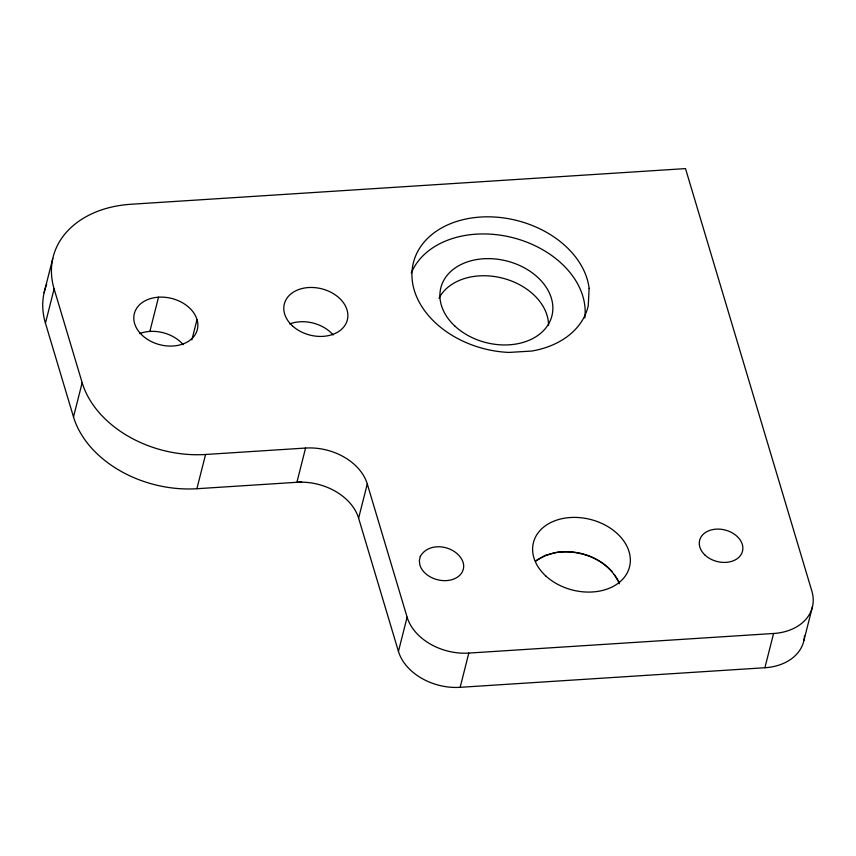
<?xml version="1.0" encoding="UTF-8"?>
<svg xmlns="http://www.w3.org/2000/svg" width="856" height="856" viewBox="0 0 856 856"><rect width="100%" height="100%" fill="white"/><g stroke="black" fill="none" stroke-linecap="round" stroke-linejoin="round"><path stroke-width="1.28" d="M44.105 292.72L52.772 258.48M82.165 382.696L73.498 416.936L45.443 323.151L54.11 288.911A104.165 76.548 14.2 0 1 130.733 204.284L685.506 168.6L811.873 591.164A52.077 38.295 14.2 0 1 773.578 633.504L764.9 667.723L460.154 687.315A52.077 38.274 14.2 0 1 398.447 651.416L358.611 518.19L367.278 483.95A52.077 38.274 14.2 0 0 305.571 448.052L205.568 454.483A104.165 76.548 14.2 0 1 82.165 382.696L54.11 288.911M149.854 331.433L158.521 297.192A32.496 23.882 14.2 0 1 196.495 332.064A32.496 23.882 14.2 0 1 142.449 335.531A32.496 23.882 14.2 0 1 158.521 297.192M191.883 339.885L197.019 319.588M73.498 416.936A104.165 76.548 14.2 0 0 196.891 488.712L205.568 454.483M305.571 448.062L296.904 482.292L196.901 488.723M398.447 651.416L407.114 617.176L367.278 483.95M460.154 687.315L468.82 653.075L773.567 633.483M803.88 640.609L812.547 606.369M535.61 561.311C562.082 541.762 606.497 553.468 619.434 583.856L618.856 581.748M535.578 560.862L545.037 555.448L555.319 552.634M301.687 481.982L296.904 482.292A52.077 38.274 14.2 0 1 358.611 518.19M556.4 552.334C576.677 549.852 598.355 556.282 612.222 571.733M614.298 574.504L618.3 580.86M289.638 323.942A32.496 23.882 14.2 0 1 333.198 334.996M439.01 298.23A57.288 42.105 14.2 0 1 502.012 278.007A57.288 42.105 14.2 0 1 548.535 325.398M139.624 333.583A32.496 23.882 14.2 0 1 183.184 344.647M45.432 323.151A104.165 76.548 14.2 0 1 46.673 284.342M468.82 653.075A52.077 38.274 14.2 0 1 407.114 617.176M411.265 273.085A90.051 66.18 14.2 0 1 513.268 237.797A90.051 66.18 14.2 0 1 584.787 318.004M804.533 635.634A52.077 38.295 14.2 0 1 764.911 667.744M589.121 288.344L588.254 305.752A90.051 66.18 14.2 0 1 531.608 351.067L509.01 352.426A90.051 66.18 14.2 0 1 412.314 280.993A90.051 66.18 14.2 0 1 492.414 216.921A90.051 66.18 14.2 0 1 589.121 288.344M420.275 556.464L419.333 560.669L419.889 565.056A22.502 16.532 14.2 0 0 446.522 580.603A22.502 16.532 14.2 0 0 463.117 562.349C457.265 545.828 429.477 540.243 420.275 556.464M545.828 576.002A49.573 36.434 14.2 0 0 628.261 570.695A49.573 36.434 14.2 0 0 570.353 517.516A49.573 36.434 14.2 0 0 545.828 576.002M455.178 326.361A57.288 42.105 14.2 0 0 550.451 320.24A57.288 42.105 14.2 0 0 483.512 258.769A57.288 42.105 14.2 0 0 455.178 326.361M705.183 555.244A22.117 16.253 14.3 0 0 741.949 552.88A22.117 16.253 14.3 0 0 716.098 529.147A22.117 16.253 14.3 0 0 705.183 555.244M292.463 325.89A32.496 23.882 14.2 0 0 346.509 322.412A32.496 23.882 14.2 0 0 308.535 287.541A32.496 23.882 14.2 0 0 292.463 325.89"/></g></svg>
